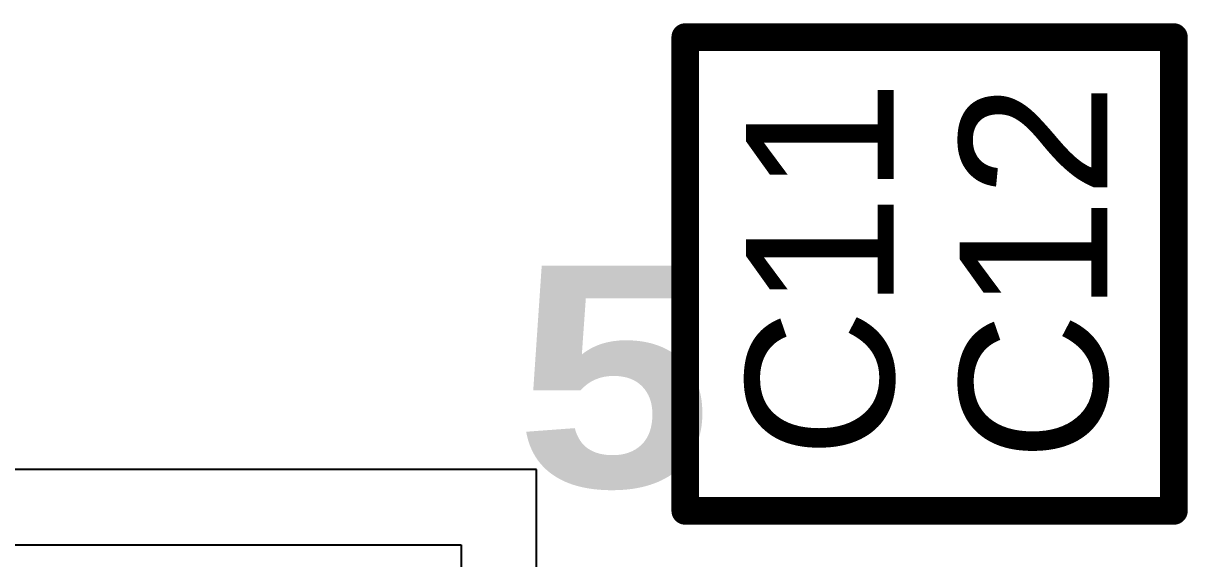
# Model space of a CAD drawing. Header units: inches. Extents: x -5 to 5328, y -4 to 5281.
# Drawn here: x 128.23 to 136.24, y 60.34 to 64.02 of the extents above; entities that cross this region are included whole.
import ezdxf

# ---------------------------------------------------------------- set-up
doc = ezdxf.new("R2010")
doc.units = ezdxf.units.IN
doc.layers.add('Top Layer', color=1, linetype='Continuous')
doc.layers.add('Top Overlay', color=2, linetype='Continuous')
doc.styles.add('Arial', font='', dxfattribs={"height": 0.2})
doc.styles.add('Arial Black_Bold', font='', dxfattribs={"height": 0.2})
doc.styles.get('Arial').set_extended_font_data('Arial')
doc.styles.get('Arial Black_Bold').set_extended_font_data('Arial Black', bold=True)

msp = doc.modelspace()

# ---------------------------------------------------------------- linework, layer by layer
at = {"layer": 'Top Layer'}
for p, q in [((131.7573, 60.9506), (122.7775, 60.9506)), ((131.7573, 54.9816), (131.7573, 60.9506)), ((122.7775, 60.4327), (131.2393, 60.4327)), ((131.2393, 60.4327), (131.2393, 54.9816))]:
    msp.add_line(p, q, dxfattribs=at)
at = {"layer": 'Top Overlay'}
for points in [[(132.7805, 63.9258, 0.1905, 0.1905, 0), (136.1415, 63.9258, 0.1905, 0.1905, 0)], [(132.7805, 60.6654, 0.1905, 0.1905, 0), (132.7805, 63.9258, 0.1905, 0.1905, 0)], [(136.1415, 60.6654, 0.1905, 0.1905, 0), (136.1415, 63.9258, 0.1905, 0.1905, 0)], [(132.7805, 60.6654, 0.1905, 0.1905, 0), (136.1415, 60.6654, 0.1905, 0.1905, 0)]]:
    msp.add_lwpolyline(points, format="xyseb", dxfattribs=at)
for points in [[(132.7328, 63.9258, 0.0952, 0.0952, 1), (132.8281, 63.9258, 0.0952, 0.0952, 1)], [(132.7328, 63.9258, 0.0952, 0.0952, 1), (132.8281, 63.9258, 0.0952, 0.0952, 1)], [(136.0939, 63.9258, 0.0952, 0.0952, 1), (136.1891, 63.9258, 0.0952, 0.0952, 1)], [(136.0939, 63.9258, 0.0952, 0.0952, 1), (136.1891, 63.9258, 0.0952, 0.0952, 1)], [(132.7328, 60.6654, 0.0952, 0.0952, 1), (132.8281, 60.6654, 0.0952, 0.0952, 1)], [(132.7328, 60.6654, 0.0952, 0.0952, 1), (132.8281, 60.6654, 0.0952, 0.0952, 1)], [(136.0939, 60.6654, 0.0952, 0.0952, 1), (136.1891, 60.6654, 0.0952, 0.0952, 1)], [(136.0939, 60.6654, 0.0952, 0.0952, 1), (136.1891, 60.6654, 0.0952, 0.0952, 1)]]:
    msp.add_lwpolyline(points, format="xyseb", close=True, dxfattribs=at)

# ---------------------------------------------------------------- texts
for s, height, rotation, style, p in [('C11', 1.016, 90, 'Arial', (134.2134, 61.0281)), ('C12', 1.016, 90, 'Arial', (135.6833, 61.006)), ('5', 1.524, 360, 'Arial Black_Bold', (131.6106, 60.8293))]:
    msp.add_text(s, height=height, rotation=rotation, dxfattribs=dict(at, style=style)).set_placement(p)

doc.saveas('drawing.dxf')
